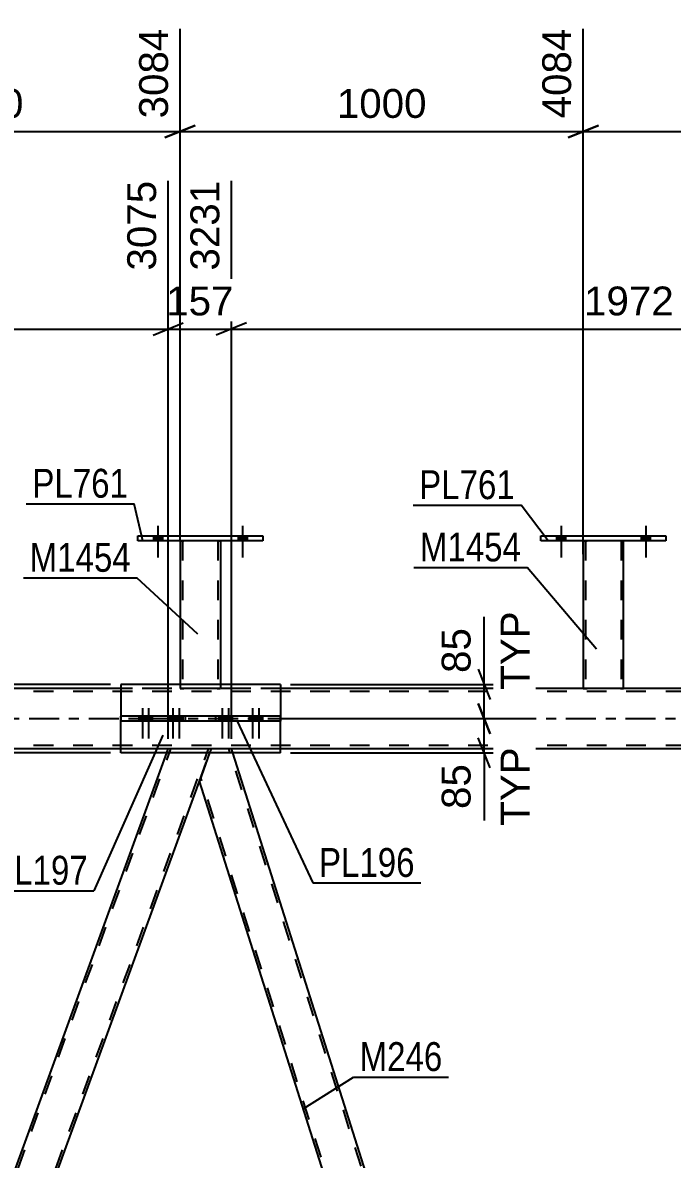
# Model space of a CAD drawing. Header units: millimetres. Extents: x -109 to 732, y -404 to 190.
# Drawn here: x 84.6 to 149.1, y -43.7 to 69.1 of the extents above; entities that cross this region are included whole.
import ezdxf

# ---------------------------------------------------------------- set-up
doc = ezdxf.new("R2010")
doc.units = ezdxf.units.MM
doc.linetypes.add('DXK_LINE_DOT2', pattern=[3.9198, 1.9599, -1.9599])
doc.linetypes.add('DXK_LINE_DOT3', pattern=[5.9187, 2.979, -0.9799, 0.9799, -0.9799])
doc.styles.add('Arial', font='ARIAL.TTF', dxfattribs={"height": 0.2})
doc.styles.add('Arial Narrow', font='ARIALN.TTF', dxfattribs={"height": 0.2})

# ---------------------------------------------------------------- blocks, each defined once
blk = doc.blocks.new('Part-717262461-4787 - 4623')
at = {"color": 2, "linetype": 'Continuous'}
for p, q in [((100.22, 17.64), (100.22, 3.4)), ((104.22, 17.64), (104.22, 3.4))]:
    blk.add_line(p, q, dxfattribs=at)
at = {"color": 7, "linetype": 'DXK_LINE_DOT2'}
for p, q in [((100.22, 17.64), (100.22, 17.64)), ((100.22, 17.64), (100.22, 17.64)), ((100.22, 17.64), (100.22, 17.64)), ((100.25, 17.64), (100.22, 17.64)), ((100.22, 17.64), (100.25, 17.64)), ((100.36, 17.64), (100.25, 17.64)), ((100.25, 17.64), (100.36, 17.64)), ((100.51, 17.64), (100.36, 17.64)), ((100.36, 17.64), (100.51, 17.64)), ((100.46, 17.64), (100.46, 17.64)), ((100.46, 17.64), (100.46, 3)), ((100.47, 17.64), (100.46, 17.64)), ((100.46, 17.64), (100.47, 17.64)), ((100.53, 17.64), (100.47, 17.64)), ((100.47, 17.64), (100.53, 17.64)), ((103.92, 17.64), (100.51, 17.64)), ((103.92, 17.64), (100.51, 17.64)), ((103.83, 17.64), (100.53, 17.64)), ((100.53, 17.64), (100.6, 17.64)), ((103.91, 17.64), (100.6, 17.64)), ((103.91, 17.64), (103.83, 17.64)), ((103.96, 17.64), (103.91, 17.64)), ((103.91, 17.64), (103.96, 17.64)), ((103.92, 17.64), (104.08, 17.64)), ((104.08, 17.64), (103.92, 17.64)), ((103.98, 17.64), (103.96, 17.64)), ((103.96, 17.64), (103.98, 17.64)), ((103.98, 17.64), (103.98, 17.64)), ((103.98, 17.64), (103.98, 3)), ((104.08, 17.64), (104.18, 17.64)), ((104.18, 17.64), (104.08, 17.64)), ((104.18, 17.64), (104.22, 17.64)), ((104.22, 17.64), (104.18, 17.64)), ((104.22, 17.64), (104.22, 17.64)), ((104.22, 17.64), (104.22, 17.64)), ((104.22, 17.64), (104.22, 17.64)), ((100.22, 3.4), (100.22, 3)), ((104.22, 3.4), (104.22, 3)), ((100.25, 3), (100.22, 3)), ((100.22, 3), (100.25, 3)), ((100.36, 3), (100.25, 3)), ((100.25, 3), (100.36, 3)), ((100.51, 3), (100.36, 3)), ((100.36, 3), (100.51, 3)), ((100.47, 3), (100.46, 3)), ((100.46, 3), (100.47, 3)), ((100.53, 3), (100.47, 3)), ((100.47, 3), (100.53, 3)), ((103.92, 3), (100.51, 3)), ((103.92, 3), (100.51, 3)), ((103.83, 3), (100.53, 3)), ((100.53, 3), (100.6, 3)), ((103.91, 3), (100.6, 3)), ((103.91, 3), (103.83, 3)), ((103.96, 3), (103.91, 3)), ((103.91, 3), (103.96, 3)), ((103.92, 3), (104.08, 3)), ((104.08, 3), (103.92, 3)), ((103.98, 3), (103.96, 3)), ((103.96, 3), (103.98, 3)), ((104.08, 3), (104.18, 3)), ((104.18, 3), (104.08, 3)), ((104.18, 3), (104.22, 3)), ((104.22, 3), (104.18, 3))]:
    blk.add_line(p, q, dxfattribs=at)
blk = doc.blocks.new('Part-717262461-4782 - 4623')
at = {"color": 2, "linetype": 'Continuous'}
for p, q in [((136.02, 17.64), (136.02, 18.12)), ((136.02, 18.12), (148.42, 18.12)), ((148.42, 18.12), (148.42, 17.64)), ((148.42, 17.64), (136.02, 17.64))]:
    blk.add_line(p, q, dxfattribs=at)
blk = doc.blocks.new('Part-717262461-4675 - 4623')
at = {"color": 2, "linetype": 'Continuous'}
for p, q in [((96.02, 17.64), (96.02, 18.12)), ((96.02, 18.12), (108.42, 18.12)), ((108.42, 18.12), (108.42, 17.64)), ((108.42, 17.64), (96.02, 17.64))]:
    blk.add_line(p, q, dxfattribs=at)
blk = doc.blocks.new('Part-717262461-4760 - 4623')
at = {"color": 7, "linetype": 'DXK_LINE_DOT2'}
for p, q in [((636.42, 2.68), (-23.14, 2.68)), ((636.42, 3), (9.2, 3)), ((110.19, 3), (94.33, 3)), ((636.42, -2.68), (-23.14, -2.68)), ((636.42, -3), (9.2, -3)), ((110.19, -3), (94.33, -3))]:
    blk.add_line(p, q, dxfattribs=at)
at = {"color": 2, "linetype": 'Continuous'}
for p, q in [((94.33, 3), (25.05, 3)), ((179.47, 3), (110.19, 3)), ((94.33, -3), (25.05, -3)), ((179.47, -3), (110.19, -3))]:
    blk.add_line(p, q, dxfattribs=at)
at = {"color": 7, "linetype": 'DXK_LINE_DOT3'}
blk.add_line((-33.14, 0), (636.42, 0), dxfattribs=at)
blk = doc.blocks.new('Part-717262461-4777 - 4623')
at = {"color": 2, "linetype": 'Continuous'}
for p, q in [((140.22, 17.64), (140.22, 3)), ((144.22, 3), (144.22, 17.64))]:
    blk.add_line(p, q, dxfattribs=at)
at = {"color": 7, "linetype": 'DXK_LINE_DOT2'}
for p, q in [((140.22, 17.64), (140.22, 17.64)), ((140.22, 17.64), (140.22, 17.64)), ((140.22, 17.64), (140.22, 17.64)), ((140.25, 17.64), (140.22, 17.64)), ((140.22, 17.64), (140.25, 17.64)), ((140.36, 17.64), (140.25, 17.64)), ((140.25, 17.64), (140.36, 17.64)), ((140.51, 17.64), (140.36, 17.64)), ((140.36, 17.64), (140.51, 17.64)), ((140.46, 17.64), (140.46, 17.64)), ((140.46, 17.64), (140.46, 3)), ((140.47, 17.64), (140.46, 17.64)), ((140.46, 17.64), (140.47, 17.64)), ((140.53, 17.64), (140.47, 17.64)), ((140.47, 17.64), (140.53, 17.64)), ((143.92, 17.64), (140.51, 17.64)), ((143.92, 17.64), (140.51, 17.64)), ((143.83, 17.64), (140.53, 17.64)), ((140.53, 17.64), (140.6, 17.64)), ((143.91, 17.64), (140.6, 17.64)), ((143.91, 17.64), (143.83, 17.64)), ((143.96, 17.64), (143.91, 17.64)), ((143.91, 17.64), (143.96, 17.64)), ((143.92, 17.64), (144.08, 17.64)), ((144.08, 17.64), (143.92, 17.64)), ((143.98, 17.64), (143.96, 17.64)), ((143.96, 17.64), (143.98, 17.64)), ((143.98, 17.64), (143.98, 17.64)), ((143.98, 17.64), (143.98, 3)), ((144.08, 17.64), (144.18, 17.64)), ((144.18, 17.64), (144.08, 17.64)), ((144.18, 17.64), (144.22, 17.64)), ((144.22, 17.64), (144.18, 17.64)), ((144.22, 17.64), (144.22, 17.64)), ((144.22, 17.64), (144.22, 17.64)), ((144.22, 17.64), (144.22, 17.64)), ((140.22, 3), (140.22, 3)), ((140.22, 3), (140.22, 3)), ((140.25, 3), (140.22, 3)), ((140.22, 3), (140.25, 3)), ((140.36, 3), (140.25, 3)), ((140.25, 3), (140.36, 3)), ((140.51, 3), (140.36, 3)), ((140.36, 3), (140.51, 3)), ((140.47, 3), (140.46, 3)), ((140.46, 3), (140.47, 3)), ((140.53, 3), (140.47, 3)), ((140.47, 3), (140.53, 3)), ((143.92, 3), (140.51, 3)), ((143.92, 3), (140.51, 3)), ((143.83, 3), (140.53, 3)), ((140.53, 3), (140.6, 3)), ((143.91, 3), (140.6, 3)), ((143.91, 3), (143.83, 3)), ((143.96, 3), (143.91, 3)), ((143.91, 3), (143.96, 3)), ((143.92, 3), (144.08, 3)), ((144.08, 3), (143.92, 3)), ((143.98, 3), (143.96, 3)), ((143.96, 3), (143.98, 3)), ((144.08, 3), (144.18, 3)), ((144.18, 3), (144.08, 3)), ((144.18, 3), (144.22, 3)), ((144.22, 3), (144.18, 3)), ((144.22, 3), (144.22, 3)), ((144.22, 3), (144.22, 3)), ((144.22, 3), (144.22, 3))]:
    blk.add_line(p, q, dxfattribs=at)
blk = doc.blocks.new('Bolt-717262461-4908 - 4623')
at = {"linetype": 'Continuous'}
for points in [[(96.86, 0.24), (96.14, 0.24), (96.14, -0.24), (96.86, -0.24)], [(97.46, 0.24), (96.74, 0.24), (96.74, -0.24), (97.46, -0.24)], [(99.87, 0.24), (99.15, 0.24), (99.15, -0.24), (99.87, -0.24)], [(100.48, 0.24), (99.76, 0.24), (99.76, -0.24), (100.48, -0.24)]]:
    blk.add_hatch(color=1, dxfattribs=at).paths.add_polyline_path(points)
at = {"color": 1, "linetype": 'Continuous'}
for p, q in [((96.14, 0.24), (96.14, -0.24)), ((96.5, 1.04), (96.5, -1.96)), ((96.74, 0.24), (96.74, -0.24)), ((96.86, 0.24), (96.86, -0.24)), ((97.1, 1.04), (97.1, -1.96)), ((97.46, 0.24), (97.46, -0.24)), ((99.15, 0.24), (99.15, -0.24)), ((99.51, 1.04), (99.51, -1.96)), ((99.76, 0.24), (99.76, -0.24)), ((99.87, 0.24), (99.87, -0.24)), ((100.12, 1.04), (100.12, -1.96)), ((100.48, 0.24), (100.48, -0.24))]:
    blk.add_line(p, q, dxfattribs=at)
blk = doc.blocks.new('Part-717262461-4913 - 4623')
at = {"color": 2, "linetype": 'Continuous'}
for p, q in [((110.19, 3.4), (94.33, 3.4)), ((94.33, 3.4), (94.33, 0.24)), ((110.19, 3.4), (110.19, 0.24)), ((94.33, -3.4), (94.33, -0.24)), ((110.19, -3.4), (110.19, -0.24)), ((110.19, -3.4), (94.33, -3.4))]:
    blk.add_line(p, q, dxfattribs=at)
at = {"color": 7, "linetype": 'DXK_LINE_DOT2'}
for p, q in [((94.33, 0.24), (94.33, -0.24)), ((110.19, 0.24), (110.19, -0.24))]:
    blk.add_line(p, q, dxfattribs=at)
blk = doc.blocks.new('Part-717262461-4929 - 4623')
at = {"color": 7, "linetype": 'DXK_LINE_DOT2'}
for p, q in [((55.98, -122), (99.3, -3)), ((59.73, -122), (103.04, -3)), ((98.89, -3.4), (99.04, -3)), ((103.3, -3), (99.04, -3)), ((102.13, -6.21), (103.3, -3))]:
    blk.add_line(p, q, dxfattribs=at)
at = {"color": 2, "linetype": 'Continuous'}
for p, q in [((56.89, -118.79), (98.89, -3.4)), ((60.13, -121.6), (102.13, -6.21))]:
    blk.add_line(p, q, dxfattribs=at)
blk = doc.blocks.new('Bolt-717262461-4991 - 4623')
at = {"linetype": 'Continuous'}
for points in [[(97.58, 17.64), (98.46, 17.64), (98.46, 18.12), (97.58, 18.12)], [(105.98, 17.64), (106.86, 17.64), (106.86, 18.12), (105.98, 18.12)]]:
    blk.add_hatch(color=1, dxfattribs=at).paths.add_polyline_path(points)
at = {"color": 1, "linetype": 'Continuous'}
for p, q in [((97.58, 18.12), (97.58, 17.64)), ((98.02, 19.12), (98.02, 16)), ((98.46, 18.12), (98.46, 17.64)), ((105.98, 18.12), (105.98, 17.64)), ((106.42, 19.12), (106.42, 16)), ((106.86, 18.12), (106.86, 17.64))]:
    blk.add_line(p, q, dxfattribs=at)
blk = doc.blocks.new('Bolt-717262461-5016 - 4623')
at = {"linetype": 'Continuous'}
for points in [[(97.58, 17.64), (98.46, 17.64), (98.46, 18.12), (97.58, 18.12)], [(105.98, 17.64), (106.86, 17.64), (106.86, 18.12), (105.98, 18.12)]]:
    blk.add_hatch(color=1, dxfattribs=at).paths.add_polyline_path(points)
at = {"color": 1, "linetype": 'Continuous'}
for p, q in [((97.58, 18.12), (97.58, 17.64)), ((98.02, 19.12), (98.02, 16)), ((98.46, 18.12), (98.46, 17.64)), ((105.98, 18.12), (105.98, 17.64)), ((106.42, 19.12), (106.42, 16)), ((106.86, 18.12), (106.86, 17.64))]:
    blk.add_line(p, q, dxfattribs=at)
blk = doc.blocks.new('Bolt-717262461-5017 - 4623')
at = {"linetype": 'Continuous'}
for points in [[(137.58, 17.64), (138.46, 17.64), (138.46, 18.12), (137.58, 18.12)], [(145.98, 17.64), (146.86, 17.64), (146.86, 18.12), (145.98, 18.12)]]:
    blk.add_hatch(color=1, dxfattribs=at).paths.add_polyline_path(points)
at = {"color": 1, "linetype": 'Continuous'}
for p, q in [((137.58, 18.12), (137.58, 17.64)), ((138.02, 19.12), (138.02, 16)), ((138.46, 18.12), (138.46, 17.64)), ((145.98, 18.12), (145.98, 17.64)), ((146.42, 19.12), (146.42, 16)), ((146.86, 18.12), (146.86, 17.64))]:
    blk.add_line(p, q, dxfattribs=at)
blk = doc.blocks.new('Bolt-717262461-5018 - 4623')
at = {"linetype": 'Continuous'}
for points in [[(137.58, 17.64), (138.46, 17.64), (138.46, 18.12), (137.58, 18.12)], [(145.98, 17.64), (146.86, 17.64), (146.86, 18.12), (145.98, 18.12)]]:
    blk.add_hatch(color=1, dxfattribs=at).paths.add_polyline_path(points)
at = {"color": 1, "linetype": 'Continuous'}
for p, q in [((137.58, 18.12), (137.58, 17.64)), ((138.02, 19.12), (138.02, 16)), ((138.46, 18.12), (138.46, 17.64)), ((145.98, 18.12), (145.98, 17.64)), ((146.42, 19.12), (146.42, 16)), ((146.86, 18.12), (146.86, 17.64))]:
    blk.add_line(p, q, dxfattribs=at)
blk = doc.blocks.new('Part-717262461-5032 - 4623')
at = {"color": 2, "linetype": 'Continuous'}
for p, q in [((110.19, 0.24), (94.33, 0.24)), ((94.33, -0.24), (94.33, 0.24)), ((100.74, -0.24), (100.74, 0.24)), ((103.78, -0.24), (103.78, 0.24)), ((110.19, -0.24), (110.19, 0.24)), ((110.19, -0.24), (94.33, -0.24))]:
    blk.add_line(p, q, dxfattribs=at)
blk = doc.blocks.new('Part-717262461-5111 - 4623')
at = {"color": 7, "linetype": 'DXK_LINE_DOT2'}
for p, q in [((103.3, -3), (103.15, -3.4)), ((105.31, -3), (103.3, -3)), ((141.89, -119.16), (105.06, -3)), ((105.44, -3.4), (105.31, -3)), ((139.1, -122), (102.27, -5.84))]:
    blk.add_line(p, q, dxfattribs=at)
at = {"color": 2, "linetype": 'Continuous'}
for p, q in [((103.15, -3.4), (102.13, -6.21)), ((142.03, -118.79), (105.44, -3.4)), ((138.72, -121.6), (102.13, -6.21))]:
    blk.add_line(p, q, dxfattribs=at)
blk = doc.blocks.new('Bolt-717262461-5132 - 4623')
at = {"linetype": 'Continuous'}
for points in [[(104.77, 0.24), (104.05, 0.24), (104.05, -0.24), (104.77, -0.24)], [(105.37, 0.24), (104.65, 0.24), (104.65, -0.24), (105.37, -0.24)], [(107.78, 0.24), (107.06, 0.24), (107.06, -0.24), (107.78, -0.24)], [(108.38, 0.24), (107.66, 0.24), (107.66, -0.24), (108.38, -0.24)]]:
    blk.add_hatch(color=1, dxfattribs=at).paths.add_polyline_path(points)
at = {"color": 1, "linetype": 'Continuous'}
for p, q in [((104.05, 0.24), (104.05, -0.24)), ((104.41, 1.04), (104.41, -1.96)), ((104.65, 0.24), (104.65, -0.24)), ((104.77, 0.24), (104.77, -0.24)), ((105.01, 1.04), (105.01, -1.96)), ((105.37, 0.24), (105.37, -0.24)), ((107.06, 0.24), (107.06, -0.24)), ((107.42, 1.04), (107.42, -1.96)), ((107.66, 0.24), (107.66, -0.24)), ((107.78, 0.24), (107.78, -0.24)), ((108.02, 1.04), (108.02, -1.96)), ((108.38, 0.24), (108.38, -0.24))]:
    blk.add_line(p, q, dxfattribs=at)
blk = doc.blocks.new('StraightDimension-717262461-18227 - 4623')
at = {"color": 7, "linetype": 'Continuous'}
for p, q in [((60.22, 17.62), (60.22, 68.45)), ((100.22, 17.62), (100.22, 68.45)), ((61.72, 58.86), (58.72, 57.66)), ((98.72, 57.66), (101.72, 58.86)), ((60.22, 58.26), (100.22, 58.26))]:
    blk.add_line(p, q, dxfattribs=at)
at = {"color": 0}
blk.add_wipeout([(85.26, 59.01), (85.26, 63.21), (75.17, 63.21), (75.17, 59.01)], dxfattribs=at)
at = {"color": 3, "style": 'Arial'}
blk.add_text('1000', height=2.865, dxfattribs=at).set_placement((75.77, 59.61))
at = {"color": 0, "linetype": 'Continuous'}
blk.add_wipeout([(99.62, 69.05), (95.42, 69.05), (95.42, 58.96), (99.62, 58.96)], dxfattribs=at)
at = {"color": 3, "linetype": 'Continuous', "style": 'Arial'}
blk.add_text('3084', height=2.865, rotation=90.0002, dxfattribs=at).set_placement((99.02, 59.56))
blk = doc.blocks.new('StraightDimension-717262461-6119 - 4623')
at = {"color": 7, "linetype": 'Continuous'}
for p, q in [((74.69, -1.5), (75.89, -4.5)), ((75.89, -4.9), (74.69, -1.9)), ((215.02, -3), (72.44, -3)), ((75.29, -3.4), (75.29, -3)), ((93.33, -3.4), (72.44, -3.4)), ((75.29, -3.4), (75.29, -10.1)), ((75.29, -3.4), (75.29, -10.1))]:
    blk.add_line(p, q, dxfattribs=at)
at = {"color": 0, "linetype": 'Continuous'}
blk.add_wipeout([(80.39, -2.26), (76.19, -2.26), (76.19, -11.24), (80.39, -11.24)], dxfattribs=at)
at = {"color": 0}
blk.add_wipeout([(74.54, -3.92), (70.34, -3.92), (70.34, -9.57), (74.54, -9.57)], dxfattribs=at)
at = {"color": 3, "linetype": 'Continuous', "style": 'Arial'}
blk.add_text('TYP', height=2.865, rotation=90.0002, dxfattribs=at).set_placement((79.79, -10.64))
at = {"color": 3, "style": 'Arial'}
blk.add_text('10', height=2.865, rotation=90.0002, dxfattribs=at).set_placement((73.94, -8.97))
blk = doc.blocks.new('StraightDimension-717262461-6053 - 4623')
at = {"color": 7, "linetype": 'Continuous'}
for p, q in [((130.39, 3.4), (130.39, 10.1)), ((130.39, 3.4), (130.39, 10.1)), ((129.79, 4.9), (130.99, 1.9)), ((111.19, 3.4), (132.79, 3.4)), ((130.39, 0), (130.39, 3.4)), ((130.99, -1.5), (129.79, 1.5)), ((111.19, 0), (132.79, 0))]:
    blk.add_line(p, q, dxfattribs=at)
at = {"color": 0, "linetype": 'Continuous'}
blk.add_wipeout([(135.49, 11.24), (131.29, 11.24), (131.29, 2.26), (135.49, 2.26)], dxfattribs=at)
at = {"color": 0}
blk.add_wipeout([(129.64, 9.57), (125.44, 9.57), (125.44, 3.93), (129.64, 3.93)], dxfattribs=at)
at = {"color": 3, "linetype": 'Continuous', "style": 'Arial'}
blk.add_text('TYP', height=2.865, rotation=90.0002, dxfattribs=at).set_placement((134.89, 2.86))
at = {"color": 3, "style": 'Arial'}
blk.add_text('85', height=2.865, rotation=90.0002, dxfattribs=at).set_placement((129.04, 4.53))
blk = doc.blocks.new('StraightDimension-717262461-18985 - 4623')
at = {"color": 7, "linetype": 'Continuous'}
for p, q in [((76.08, 3.4), (76.08, 10.1)), ((76.08, 3.4), (76.08, 10.1)), ((75.48, 4.9), (76.68, 1.9)), ((93.33, 3.4), (73.23, 3.4)), ((76.68, 1.5), (75.48, 4.5)), ((76.08, 3), (76.08, 3.4)), ((93.33, 3), (73.23, 3))]:
    blk.add_line(p, q, dxfattribs=at)
at = {"color": 0, "linetype": 'Continuous'}
blk.add_wipeout([(81.18, 11.24), (76.98, 11.24), (76.98, 2.26), (81.18, 2.26)], dxfattribs=at)
at = {"color": 0}
blk.add_wipeout([(75.33, 9.57), (71.13, 9.57), (71.13, 3.93), (75.33, 3.93)], dxfattribs=at)
at = {"color": 3, "linetype": 'Continuous', "style": 'Arial'}
blk.add_text('TYP', height=2.865, rotation=90.0002, dxfattribs=at).set_placement((80.58, 2.86))
at = {"color": 3, "style": 'Arial'}
blk.add_text('10', height=2.865, rotation=90.0002, dxfattribs=at).set_placement((74.73, 4.53))
blk = doc.blocks.new('StraightDimension-717262461-6041 - 4623')
at = {"color": 7, "linetype": 'Continuous'}
for p, q in [((129.79, 1.5), (130.99, -1.5)), ((111.19, 0), (132.79, 0)), ((130.39, -3.4), (130.39, 0)), ((130.99, -4.9), (129.79, -1.9)), ((111.19, -3.4), (132.79, -3.4)), ((130.39, -3.4), (130.39, -10.1)), ((130.39, -3.4), (130.39, -10.1))]:
    blk.add_line(p, q, dxfattribs=at)
at = {"color": 0, "linetype": 'Continuous'}
blk.add_wipeout([(135.49, -2.26), (131.29, -2.26), (131.29, -11.24), (135.49, -11.24)], dxfattribs=at)
at = {"color": 0}
blk.add_wipeout([(129.64, -3.92), (125.44, -3.92), (125.44, -9.57), (129.64, -9.57)], dxfattribs=at)
at = {"color": 3, "linetype": 'Continuous', "style": 'Arial'}
blk.add_text('TYP', height=2.865, rotation=90.0002, dxfattribs=at).set_placement((134.89, -10.64))
at = {"color": 3, "style": 'Arial'}
blk.add_text('85', height=2.865, rotation=90.0002, dxfattribs=at).set_placement((129.04, -8.97))
blk = doc.blocks.new('StraightDimension-717262461-6442 - 4623')
at = {"color": 7, "linetype": 'Continuous'}
for p, q in [((105.31, -2), (105.31, 53.36)), ((184.17, -2), (184.17, 53.36)), ((106.81, 39.26), (103.81, 38.06)), ((105.31, 38.66), (184.17, 38.66)), ((182.67, 38.06), (185.67, 39.26))]:
    blk.add_line(p, q, dxfattribs=at)
at = {"color": 0, "linetype": 'Continuous'}
blk.add_wipeout([(183.57, 53.96), (179.37, 53.96), (179.37, 43.86), (183.57, 43.86)], dxfattribs=at)
at = {"color": 0}
blk.add_wipeout([(149.79, 39.41), (149.79, 43.61), (139.7, 43.61), (139.7, 39.41)], dxfattribs=at)
at = {"color": 3, "linetype": 'Continuous', "style": 'Arial'}
blk.add_text('5203', height=2.865, rotation=90.0002, dxfattribs=at).set_placement((182.97, 44.46))
at = {"color": 3, "style": 'Arial'}
blk.add_text('1972', height=2.865, dxfattribs=at).set_placement((140.3, 40.01))
blk = doc.blocks.new('StraightDimension-717262461-6466 - 4623')
at = {"color": 7, "linetype": 'Continuous'}
for p, q in [((99.04, -2), (99.04, 53.36)), ((105.31, -2), (105.31, 53.36)), ((97.54, 38.06), (100.54, 39.26)), ((99.04, 38.66), (105.31, 38.66)), ((106.81, 39.26), (103.81, 38.06))]:
    blk.add_line(p, q, dxfattribs=at)
at = {"color": 0}
blk.add_wipeout([(106.11, 39.41), (106.11, 43.61), (98.24, 43.61), (98.24, 39.41)], dxfattribs=at)
at = {"color": 3, "style": 'Arial'}
blk.add_text('157', height=2.865, dxfattribs=at).set_placement((98.84, 40.01))
at = {"color": 0, "linetype": 'Continuous'}
blk.add_wipeout([(104.71, 53.96), (100.51, 53.96), (100.51, 43.86), (104.71, 43.86)], dxfattribs=at)
at = {"color": 3, "linetype": 'Continuous', "style": 'Arial'}
blk.add_text('3231', height=2.865, rotation=90.0002, dxfattribs=at).set_placement((104.11, 44.46))
blk = doc.blocks.new('StraightDimension-717262461-6490 - 4623')
at = {"color": 7, "linetype": 'Continuous'}
for p, q in [((20.18, -2), (20.18, 53.36)), ((99.04, -2), (99.04, 53.36)), ((21.68, 39.26), (18.68, 38.06)), ((20.18, 38.66), (99.04, 38.66)), ((97.54, 38.06), (100.54, 39.26))]:
    blk.add_line(p, q, dxfattribs=at)
at = {"color": 0, "linetype": 'Continuous'}
blk.add_wipeout([(98.44, 53.96), (94.24, 53.96), (94.24, 43.86), (98.44, 43.86)], dxfattribs=at)
at = {"color": 0}
blk.add_wipeout([(64.66, 39.41), (64.66, 43.61), (54.56, 43.61), (54.56, 39.41)], dxfattribs=at)
at = {"color": 3, "linetype": 'Continuous', "style": 'Arial'}
blk.add_text('3075', height=2.865, rotation=90.0002, dxfattribs=at).set_placement((97.84, 44.46))
at = {"color": 3, "style": 'Arial'}
blk.add_text('1972', height=2.865, dxfattribs=at).set_placement((55.16, 40.01))
blk = doc.blocks.new('StraightDimension-717262461-18225 - 4623')
at = {"color": 7, "linetype": 'Continuous'}
for p, q in [((140.22, 16.31), (140.22, 68.45)), ((180.22, 15.44), (180.22, 68.45)), ((141.72, 58.86), (138.72, 57.66)), ((178.72, 57.66), (181.72, 58.86)), ((140.22, 58.26), (180.22, 58.26))]:
    blk.add_line(p, q, dxfattribs=at)
at = {"color": 0}
blk.add_wipeout([(165.26, 59.01), (165.26, 63.21), (155.17, 63.21), (155.17, 59.01)], dxfattribs=at)
at = {"color": 3, "style": 'Arial'}
blk.add_text('1000', height=2.865, dxfattribs=at).set_placement((155.77, 59.61))
at = {"color": 0, "linetype": 'Continuous'}
blk.add_wipeout([(179.62, 69.05), (175.42, 69.05), (175.42, 58.96), (179.62, 58.96)], dxfattribs=at)
at = {"color": 3, "linetype": 'Continuous', "style": 'Arial'}
blk.add_text('5084', height=2.865, rotation=90.0002, dxfattribs=at).set_placement((179.02, 59.56))
blk = doc.blocks.new('StraightDimension-717262461-18226 - 4623')
at = {"color": 7, "linetype": 'Continuous'}
for p, q in [((100.22, 17.62), (100.22, 68.45)), ((140.22, 16.31), (140.22, 68.45)), ((101.72, 58.86), (98.72, 57.66)), ((138.72, 57.66), (141.72, 58.86)), ((100.22, 58.26), (140.22, 58.26))]:
    blk.add_line(p, q, dxfattribs=at)
at = {"color": 0}
blk.add_wipeout([(125.26, 59.01), (125.26, 63.21), (115.17, 63.21), (115.17, 59.01)], dxfattribs=at)
at = {"color": 3, "style": 'Arial'}
blk.add_text('1000', height=2.865, dxfattribs=at).set_placement((115.77, 59.61))
at = {"color": 0, "linetype": 'Continuous'}
blk.add_wipeout([(139.62, 69.05), (135.42, 69.05), (135.42, 58.96), (139.62, 58.96)], dxfattribs=at)
at = {"color": 3, "linetype": 'Continuous', "style": 'Arial'}
blk.add_text('4084', height=2.865, rotation=90.0002, dxfattribs=at).set_placement((139.02, 59.56))
blk = doc.blocks.new('Mark-717262461-4783 - 4623')
at = {"color": 30, "linetype": 'Continuous'}
for p in [(84.69, 13.97), (101.99, 8.37)]:
    blk.add_line(p, (95.94, 13.97), dxfattribs=at)
at = {"color": 0}
blk.add_wipeout([(95.34, 14.57), (95.34, 17.57), (85.29, 17.57), (85.29, 14.57)], dxfattribs=at)
blk.add_wipeout([(95.34, 14.57), (95.34, 17.57), (85.29, 17.57), (85.29, 14.57)], dxfattribs=at)
at = {"color": 3, "style": 'Arial Narrow'}
blk.add_text('M1454', height=2.863, dxfattribs=at).set_placement((85.29, 14.57))
blk = doc.blocks.new('Mark-717262461-4778 - 4623')
at = {"color": 30, "linetype": 'Continuous'}
for p in [(123.34, 21.18), (136.74, 17.64)]:
    blk.add_line(p, (134.05, 21.18), dxfattribs=at)
at = {"color": 0}
blk.add_wipeout([(133.45, 21.78), (133.45, 24.78), (123.94, 24.78), (123.94, 21.78)], dxfattribs=at)
blk.add_wipeout([(133.45, 21.78), (133.45, 24.78), (123.94, 24.78), (123.94, 21.78)], dxfattribs=at)
at = {"color": 3, "style": 'Arial Narrow'}
blk.add_text('PL761', height=2.863, dxfattribs=at).set_placement((123.94, 21.78))
blk = doc.blocks.new('Mark-717262461-4671 - 4623')
at = {"color": 30, "linetype": 'Continuous'}
for p in [(84.96, 21.32), (96.51, 17.64)]:
    blk.add_line(p, (95.67, 21.32), dxfattribs=at)
at = {"color": 0}
blk.add_wipeout([(95.07, 21.92), (95.07, 24.92), (85.56, 24.92), (85.56, 21.92)], dxfattribs=at)
blk.add_wipeout([(95.07, 21.92), (95.07, 24.92), (85.56, 24.92), (85.56, 21.92)], dxfattribs=at)
at = {"color": 3, "style": 'Arial Narrow'}
blk.add_text('PL761', height=2.863, dxfattribs=at).set_placement((85.56, 21.92))
blk = doc.blocks.new('Mark-717262461-4773 - 4623')
at = {"color": 30, "linetype": 'Continuous'}
for p in [(123.41, 15), (141.55, 6.9)]:
    blk.add_line(p, (134.66, 15), dxfattribs=at)
at = {"color": 0}
blk.add_wipeout([(134.06, 15.6), (134.06, 18.6), (124.01, 18.6), (124.01, 15.6)], dxfattribs=at)
blk.add_wipeout([(134.06, 15.6), (134.06, 18.6), (124.01, 18.6), (124.01, 15.6)], dxfattribs=at)
at = {"color": 3, "style": 'Arial Narrow'}
blk.add_text('M1454', height=2.863, dxfattribs=at).set_placement((124.01, 15.6))
blk = doc.blocks.new('Mark-717262461-4909 - 4623')
at = {"color": 30, "linetype": 'Continuous'}
for p in [(98.5, -1.66), (80.97, -17.08)]:
    blk.add_line(p, (91.67, -17.08), dxfattribs=at)
at = {"color": 0}
blk.add_wipeout([(91.07, -16.48), (91.07, -13.48), (81.57, -13.48), (81.57, -16.48)], dxfattribs=at)
blk.add_wipeout([(91.07, -16.48), (91.07, -13.48), (81.57, -13.48), (81.57, -16.48)], dxfattribs=at)
at = {"color": 3, "style": 'Arial Narrow'}
blk.add_text('PL197', height=2.863, dxfattribs=at).set_placement((81.57, -16.48))
blk = doc.blocks.new('Mark-717262461-5028 - 4623')
at = {"color": 30, "linetype": 'Continuous'}
for p, q in [((105.87, -0.24), (113.4, -16.31)), ((113.4, -16.31), (124.1, -16.31))]:
    blk.add_line(p, q, dxfattribs=at)
at = {"color": 0}
blk.add_wipeout([(123.5, -15.71), (123.5, -12.71), (114, -12.71), (114, -15.71)], dxfattribs=at)
blk.add_wipeout([(123.5, -15.71), (123.5, -12.71), (114, -12.71), (114, -15.71)], dxfattribs=at)
at = {"color": 3, "style": 'Arial Narrow'}
blk.add_text('PL196', height=2.863, dxfattribs=at).set_placement((114, -15.71))
blk = doc.blocks.new('Mark-717262461-5107 - 4623')
at = {"color": 30, "linetype": 'Continuous'}
for p, q in [((112.44, -38.73), (117.43, -35.57)), ((117.43, -35.57), (126.85, -35.57))]:
    blk.add_line(p, q, dxfattribs=at)
at = {"color": 0}
blk.add_wipeout([(126.25, -34.97), (126.25, -31.97), (118.03, -31.97), (118.03, -34.97)], dxfattribs=at)
blk.add_wipeout([(126.25, -34.97), (126.25, -31.97), (118.03, -31.97), (118.03, -34.97)], dxfattribs=at)
at = {"color": 3, "style": 'Arial Narrow'}
blk.add_text('M246', height=2.863, dxfattribs=at).set_placement((118.03, -34.97))

msp = doc.modelspace()

# ---------------------------------------------------------------- block references
for name in ['Part-717262461-4675 - 4623', 'Bolt-717262461-4991 - 4623', 'Bolt-717262461-5016 - 4623', 'Part-717262461-4782 - 4623', 'Bolt-717262461-5017 - 4623', 'Bolt-717262461-5018 - 4623', 'Part-717262461-4787 - 4623', 'Part-717262461-4777 - 4623', 'Part-717262461-4913 - 4623', 'Part-717262461-4760 - 4623', 'Part-717262461-5032 - 4623', 'Bolt-717262461-4908 - 4623', 'Bolt-717262461-5132 - 4623', 'Part-717262461-4929 - 4623', 'Part-717262461-5111 - 4623']:
    msp.add_blockref(name, (0, 0))

# ---------------------------------------------------------------- next in the draw order: block references
for name in ['StraightDimension-717262461-18227 - 4623', 'StraightDimension-717262461-18985 - 4623', 'StraightDimension-717262461-6119 - 4623', 'Mark-717262461-5107 - 4623']:
    msp.add_blockref(name, (0, 0))

# ---------------------------------------------------------------- next in the draw order: block references
msp.add_blockref('StraightDimension-717262461-6053 - 4623', (0, 0))

# ---------------------------------------------------------------- next in the draw order: block references
msp.add_blockref('StraightDimension-717262461-6041 - 4623', (0, 0))

# ---------------------------------------------------------------- next in the draw order: block references
msp.add_blockref('StraightDimension-717262461-6442 - 4623', (0, 0))

# ---------------------------------------------------------------- next in the draw order: block references
for name in ['StraightDimension-717262461-18225 - 4623', 'StraightDimension-717262461-6466 - 4623']:
    msp.add_blockref(name, (0, 0))

# ---------------------------------------------------------------- next in the draw order: block references
for name in ['StraightDimension-717262461-6490 - 4623', 'Mark-717262461-5028 - 4623']:
    msp.add_blockref(name, (0, 0))

# ---------------------------------------------------------------- next in the draw order: block references
for name in ['StraightDimension-717262461-18226 - 4623', 'Mark-717262461-4909 - 4623']:
    msp.add_blockref(name, (0, 0))

# ---------------------------------------------------------------- next in the draw order: block references
for name in ['Mark-717262461-4778 - 4623', 'Mark-717262461-4783 - 4623']:
    msp.add_blockref(name, (0, 0))

# ---------------------------------------------------------------- next in the draw order: block references
for name in ['Mark-717262461-4671 - 4623', 'Mark-717262461-4773 - 4623']:
    msp.add_blockref(name, (0, 0))

doc.saveas('drawing.dxf')
